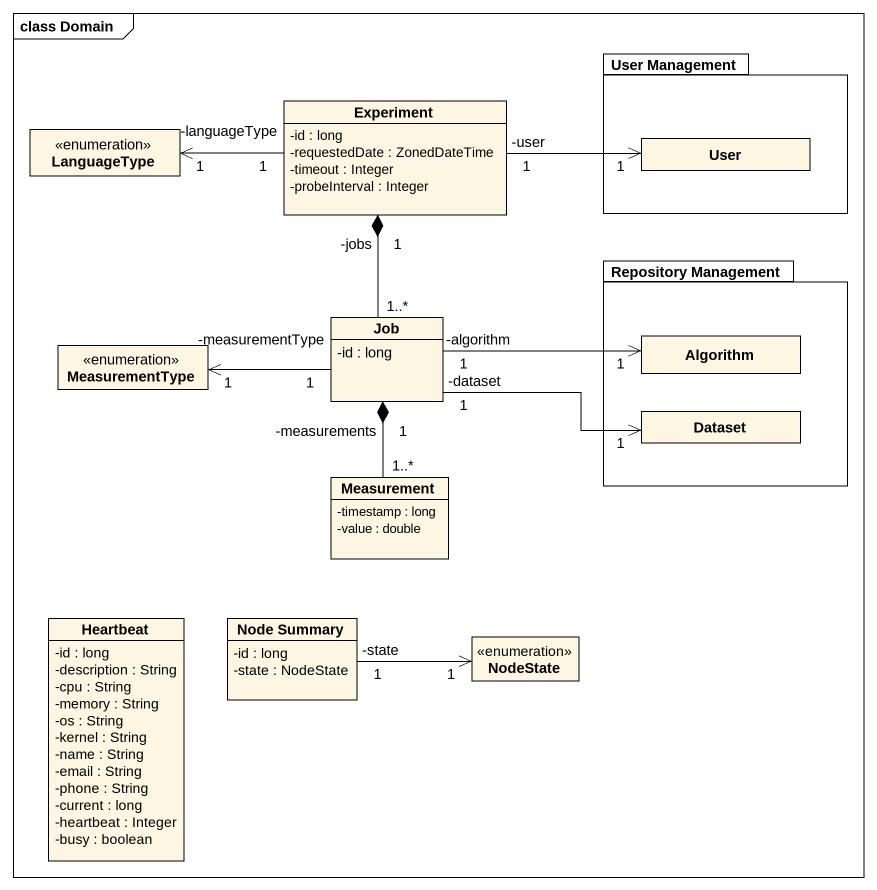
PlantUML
@startuml
mainframe class Domain
hide circle
hide empty members
skinparam classAttributeIconSize 0
package "User Management" as User_Management {
  class User
}
class Experiment {
  -id : long
  -requestedDate : ZonedDateTime
  -timeout : Integer
  -probeInterval : Integer
}
enum LanguageType
package "Repository Management" as Repository_Management {
  class Algorithm
  class Dataset
}
enum MeasurementType
class Job {
  -id : long
}
class Measurement {
  -timestamp : long
  -value : double
}
class Heartbeat {
  -id : long
  -description : String
  -cpu : String
  -memory : String
  -os : String
  -kernel : String
  -name : String
  -email : String
  -phone : String
  -current : long
  -heartbeat : Integer
  -busy : boolean
}
class "Node Summary" as Node_Summary {
  -id : long
  -state : NodeState
}
enum NodeState
Experiment "1\n-languageType" -left-> "1" LanguageType
Experiment "-user\n1" -right-> "1" User
Experiment "1\n-jobs" *-- "1..*" Job
Job "1\n-measurementType" -left-> "1" MeasurementType
Job "1\n-algorithm" -right-> "1" Algorithm
Job "1\n-dataset" -right-> "1" Dataset
Job "1\n-measurements" *-- "1..*" Measurement
Node_Summary "1\n-state" -right-> "1" NodeState
@enduml
